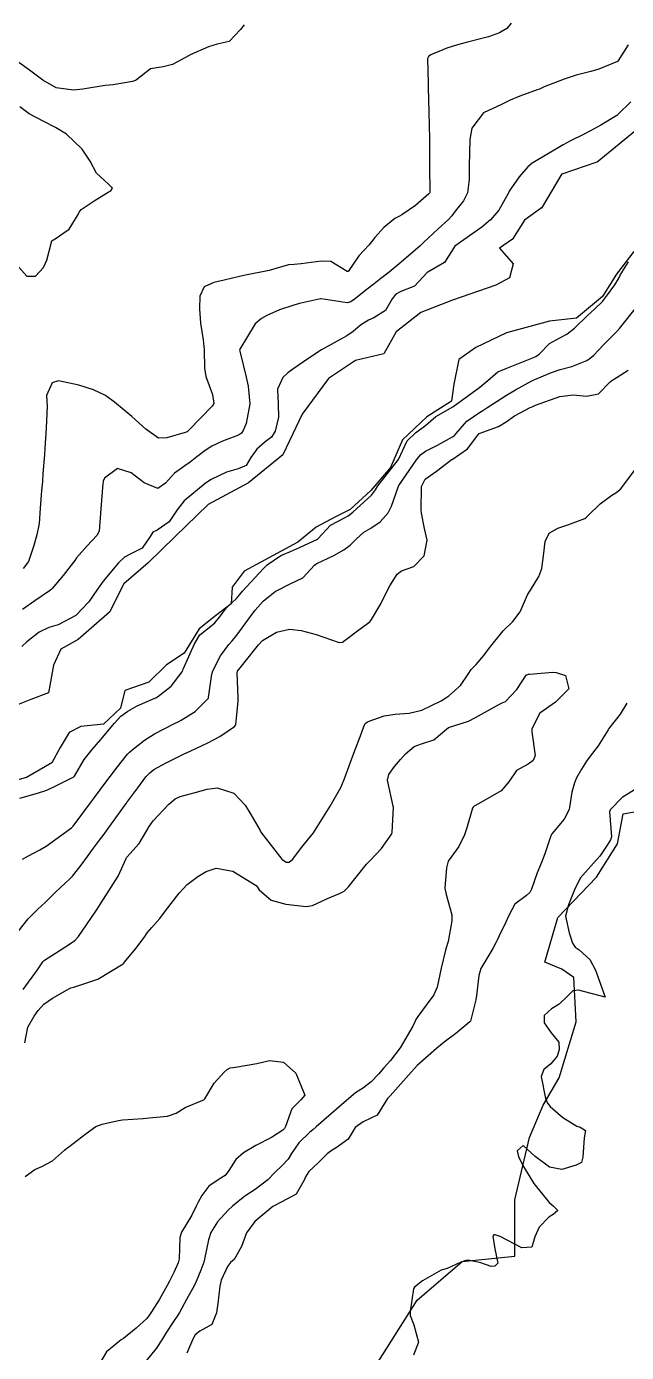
# Model space of a CAD drawing. Header units: metres. Extents: x 318500 to 325275, y 7408834 to 7428799.
# Drawn here: x 320761.8 to 320806.7, y 7414914.3 to 7415013.5 of the extents above; entities that cross this region are included whole.
import ezdxf

# ---------------------------------------------------------------- set-up
doc = ezdxf.new("R2010")
doc.units = ezdxf.units.M
doc.header["$MEASUREMENT"] = 0
for name, color, linetype in [('Curvas de Nivel 1m', 11, 'Continuous'), ('Curvas de Nivel 5m', 15, 'Continuous'), ('Hidrografia', 140, 'Continuous'), ('Vias Primárias', 230, 'Continuous')]:
    doc.layers.add(name, color=color, linetype=linetype)

msp = doc.modelspace()

# ---------------------------------------------------------------- linework, layer by layer
at = {"layer": 'Curvas de Nivel 1m', "flags": 128}
for points, elevation in [([(320778.043, 7415013.643), (320777.765, 7415013.304), (320776.937, 7415012.406), (320776.023, 7415012.193), (320775.37, 7415011.987), (320774.011, 7415011.396), (320773.978, 7415011.383), (320773.921, 7415011.351), (320772.698, 7415010.671), (320771.997, 7415010.508), (320771.04, 7415010.349), (320769.982, 7415009.525), (320769.918, 7415009.474), (320769.685, 7415009.413), (320768.249, 7415009.156), (320767.977, 7415009.135), (320767.642, 7415009.1), (320765.974, 7415008.838), (320765.27, 7415008.768), (320763.975, 7415008.944), (320762.989, 7415009.5), (320761.991, 7415010.255), (320760.199, 7415011.537)], 721), ([(320806.809, 7415012.138), (320806.038, 7415010.93), (320806.01, 7415010.895), (320804.612, 7415010.336), (320804.002, 7415010.157), (320802.903, 7415009.87), (320801.996, 7415009.576), (320800.519, 7415009.002), (320800.154, 7415008.841), (320799.986, 7415008.776), (320798.687, 7415008.315), (320797.975, 7415007.999), (320797.323, 7415007.686), (320795.96, 7415007.06), (320795.106, 7415005.909), (320794.943, 7415005.075), (320794.933, 7415004.088), (320794.903, 7415003.075), (320794.895, 7415002.075), (320794.77, 7415001.077), (320794.465, 7415000.487), (320793.859, 7414999.71), (320793.587, 7414999.359), (320793.342, 7414999.095), (320792.568, 7414998.378), (320791.829, 7414997.682), (320791.532, 7414997.406), (320791.219, 7414997.119), (320789.807, 7414995.889), (320788.907, 7414995.153), (320788.29, 7414994.665), (320787.787, 7414994.275), (320787.156, 7414993.8), (320786.382, 7414993.184), (320786.031, 7414992.923), (320785.765, 7414992.862), (320783.828, 7414993.16), (320783.769, 7414993.16), (320782.197, 7414992.81), (320781.762, 7414992.688), (320780.695, 7414992.321), (320779.749, 7414991.896), (320779.346, 7414991.676), (320778.865, 7414991.283), (320777.721, 7414989.397), (320777.709, 7414989.3), (320777.719, 7414989.224), (320778.192, 7414987.292), (320778.357, 7414986.613), (320778.48, 7414985.288), (320778.189, 7414983.835), (320777.98, 7414983.295), (320777.842, 7414983.092), (320777.635, 7414982.947), (320776.437, 7414982.503), (320775.622, 7414982.135), (320775.135, 7414981.81), (320774.518, 7414981.336), (320774.006, 7414980.942), (320773.6, 7414980.67), (320772.84, 7414980.113), (320772.172, 7414979.371), (320771.576, 7414978.968), (320770.555, 7414979.39), (320769.591, 7414980.124), (320768.563, 7414980.448), (320767.584, 7414979.728), (320767.503, 7414979.509), (320767.49, 7414979.431), (320767.482, 7414979.334), (320767.329, 7414977.433), (320767.196, 7414975.774), (320767.021, 7414975.438), (320766.289, 7414974.678), (320765.505, 7414973.768), (320765.374, 7414973.589), (320765.282, 7414973.462), (320764.5, 7414972.459), (320763.681, 7414971.478), (320763.58, 7414971.378), (320763.477, 7414971.308), (320762.39, 7414970.572), (320761.456, 7414969.919)], 719), ([(320806.998, 7415007.892), (320806.034, 7415006.929), (320805.993, 7415006.896), (320805.959, 7415006.869), (320804.743, 7415006.147), (320803.941, 7415005.696), (320803.449, 7415005.445), (320802.483, 7415004.972), (320801.927, 7415004.679), (320801.136, 7415004.206), (320799.915, 7415003.474), (320799.624, 7415003.302), (320799.28, 7415003.016), (320798.642, 7415002.279), (320797.882, 7415001.195), (320797.829, 7415001.083), (320797.807, 7415001.031), (320797.113, 7414999.789), (320796.486, 7414999.05), (320795.845, 7414998.521), (320793.83, 7414997.09), (320793.048, 7414995.857), (320791.8, 7414995.143), (320791.757, 7414995.111), (320790.81, 7414994.099), (320789.778, 7414993.694), (320789.41, 7414993.511), (320789.132, 7414993.15), (320788.643, 7414992.271), (320787.748, 7414991.728), (320787.363, 7414991.557), (320786.751, 7414991.18), (320786.208, 7414990.712), (320785.732, 7414990.376), (320783.842, 7414989.339), (320783.721, 7414989.271), (320783.646, 7414989.221), (320782.501, 7414988.445), (320781.7, 7414987.9), (320781.332, 7414987.617), (320780.954, 7414987.257), (320780.55, 7414986.388), (320780.595, 7414985.261), (320780.614, 7414984.297), (320780.368, 7414983.263), (320780.095, 7414982.801), (320779.628, 7414982.462), (320778.99, 7414981.909), (320778.562, 7414981.286), (320778.204, 7414980.688), (320777.597, 7414980.442), (320776.724, 7414980.178), (320775.585, 7414979.645), (320775.386, 7414979.52), (320775.128, 7414979.327), (320773.567, 7414978.038), (320773.038, 7414977.358), (320772.445, 7414976.468), (320771.537, 7414975.845), (320771.222, 7414975.696), (320771.019, 7414975.385), (320770.407, 7414974.501), (320769.51, 7414974.057), (320769.081, 7414973.832), (320768.641, 7414973.413), (320767.486, 7414972.043), (320767.065, 7414971.436), (320766.43, 7414970.481), (320765.45, 7414969.46), (320764.137, 7414968.776), (320763.436, 7414968.575), (320762.694, 7414968.228), (320761.783, 7414967.505), (320761.416, 7414967.148)], 718), ([(320761.264, 7414955.796), (320762.577, 7414956.184), (320763.274, 7414956.41), (320764.006, 7414956.746), (320765.289, 7414957.4), (320765.32, 7414957.429), (320765.339, 7414957.459), (320766.073, 7414958.684), (320766.676, 7414959.44), (320767.328, 7414960.196), (320768.336, 7414961.415), (320768.829, 7414961.927), (320769.354, 7414962.319), (320770.045, 7414962.708), (320771.368, 7414963.278), (320771.44, 7414963.308), (320771.564, 7414963.377), (320772.576, 7414964.168), (320773.398, 7414965.241), (320773.434, 7414965.315), (320773.451, 7414965.349), (320773.49, 7414965.438), (320774.331, 7414967.336), (320774.744, 7414968.017), (320775.439, 7414968.566), (320775.85, 7414968.91), (320776.176, 7414969.313), (320776.726, 7414970.042), (320777.471, 7414970.727), (320777.736, 7414971.036), (320777.929, 7414971.293), (320779.497, 7414972.99), (320779.779, 7414973.266), (320780.797, 7414973.964), (320781.515, 7414974.262), (320782.194, 7414974.559), (320783.529, 7414975.165), (320783.564, 7414975.185), (320783.603, 7414975.219), (320784.522, 7414976.228), (320785.554, 7414976.771), (320785.826, 7414976.916), (320786.176, 7414977.181), (320787.573, 7414978.462), (320787.873, 7414978.861), (320788.069, 7414979.155), (320789.61, 7414981.14), (320790.244, 7414982.518), (320790.888, 7414983.121), (320791.646, 7414983.693), (320792.411, 7414984.344), (320793.67, 7414985.071), (320795.685, 7414986.547), (320796.288, 7414987.051), (320797.053, 7414987.687), (320797.704, 7414987.962), (320798.475, 7414988.255), (320799.716, 7414988.759), (320799.891, 7414988.834), (320800.129, 7414989.004), (320800.916, 7414989.808), (320801.739, 7414990.252), (320802.213, 7414990.503), (320802.771, 7414990.965), (320803.759, 7414991.896), (320804.315, 7414992.394), (320804.87, 7414992.939), (320805.256, 7414993.457), (320805.789, 7414994.206), (320806.064, 7414994.658), (320806.19, 7414994.924), (320806.814, 7414995.916)], 718), ([(320761.465, 7414951.247), (320761.906, 7414951.5), (320762.755, 7414951.949), (320763.221, 7414952.222), (320763.957, 7414952.745), (320764.959, 7414953.463), (320765.127, 7414953.576), (320765.242, 7414953.695), (320766.545, 7414955.441), (320766.848, 7414955.854), (320767.275, 7414956.43), (320767.703, 7414957.005), (320768.012, 7414957.419), (320768.572, 7414958.14), (320769.315, 7414959.081), (320769.467, 7414959.25), (320769.632, 7414959.397), (320770.578, 7414960.137), (320771.332, 7414960.603), (320772.79, 7414961.358), (320773.152, 7414961.544), (320773.344, 7414961.636), (320774.395, 7414962.294), (320775.369, 7414963.277), (320775.387, 7414963.303), (320775.393, 7414963.32), (320775.632, 7414965.082), (320775.696, 7414965.317), (320776.269, 7414966.454), (320776.895, 7414967.305), (320777.146, 7414967.581), (320777.429, 7414967.903), (320778.452, 7414969.285), (320778.863, 7414969.875), (320779.469, 7414970.549), (320779.869, 7414970.869), (320780.377, 7414971.257), (320781.486, 7414971.833), (320782.449, 7414972.272), (320783.328, 7414973.222), (320783.417, 7414973.305), (320783.502, 7414973.347), (320784.763, 7414973.949), (320785.518, 7414974.385), (320785.989, 7414974.717), (320786.441, 7414975.176), (320787.017, 7414975.688), (320787.543, 7414976.002), (320788.238, 7414976.465), (320788.832, 7414977.147), (320789.08, 7414977.63), (320789.589, 7414979.066), (320789.603, 7414979.127), (320789.633, 7414979.182), (320790.965, 7414981.12), (320791.243, 7414981.488), (320791.62, 7414981.759), (320792.518, 7414982.21), (320793.636, 7414982.829), (320793.786, 7414982.94), (320793.913, 7414983.086), (320794.731, 7414983.997), (320795.664, 7414984.642), (320795.929, 7414984.793), (320796.3, 7414985.051), (320797.679, 7414985.955), (320798.371, 7414986.336), (320799.589, 7414987.011), (320799.655, 7414987.046), (320799.691, 7414987.063), (320801.056, 7414987.634), (320801.703, 7414987.855), (320802.589, 7414988.084), (320803.714, 7414988.532), (320803.963, 7414988.701), (320804.224, 7414988.945), (320804.956, 7414989.714), (320805.744, 7414990.511), (320805.957, 7414990.716), (320806.147, 7414990.924), (320807.518, 7414992.654)], 719), ([(320761.514, 7414941.503), (320762.575, 7414942.968), (320762.917, 7414943.483), (320762.995, 7414943.588), (320763.103, 7414943.68), (320764.203, 7414944.379), (320765.123, 7414944.991), (320765.397, 7414945.185), (320765.649, 7414945.452), (320766.248, 7414946.339), (320766.991, 7414947.433), (320767.163, 7414947.7), (320768.272, 7414949.414), (320768.622, 7414949.975), (320769.208, 7414951.291), (320769.243, 7414951.366), (320769.268, 7414951.399), (320770.198, 7414952.418), (320770.767, 7414953.385), (320770.941, 7414953.685), (320771.247, 7414954.104), (320772.41, 7414955.363), (320772.877, 7414955.745), (320773.269, 7414955.929), (320774.389, 7414956.217), (320775.277, 7414956.482), (320776.024, 7414956.568), (320777.273, 7414956.187), (320778.128, 7414955.287), (320778.562, 7414954.589), (320779.241, 7414953.378), (320779.283, 7414953.312), (320779.307, 7414953.269), (320779.478, 7414953.024), (320780.877, 7414951.245), (320781.207, 7414951.022), (320781.426, 7414951.018), (320781.691, 7414951.235), (320782.337, 7414952.115), (320783.24, 7414953.22), (320784.489, 7414955.202), (320785.284, 7414956.596), (320785.531, 7414957.186), (320786.003, 7414958.486), (320786.261, 7414959.176), (320786.843, 7414960.675), (320787, 7414961.165), (320787.122, 7414961.385), (320787.346, 7414961.532), (320788.541, 7414961.965), (320789.359, 7414962.087), (320790.393, 7414962.157), (320791.363, 7414962.393), (320792.807, 7414963.088), (320793.151, 7414963.306), (320793.376, 7414963.451), (320794.241, 7414964.217), (320794.823, 7414965.066), (320795.05, 7414965.419), (320795.411, 7414965.808), (320796.003, 7414966.469), (320796.422, 7414967.045), (320797.443, 7414968.324), (320798.157, 7414969.019), (320798.726, 7414969.746), (320799.27, 7414971.003), (320799.342, 7414971.142), (320799.486, 7414971.369), (320800.122, 7414972.373), (320800.338, 7414972.992), (320800.45, 7414973.922), (320800.585, 7414974.994), (320800.895, 7414975.635), (320801.545, 7414975.998), (320802.28, 7414976.238), (320803.557, 7414976.725), (320803.688, 7414976.819), (320803.81, 7414976.947), (320804.701, 7414977.811), (320805.583, 7414978.465), (320805.877, 7414978.635), (320806.226, 7414978.92), (320807.608, 7414980.731)], 721), ([(320761.625, 7414937.501), (320761.867, 7414938.668), (320762.321, 7414939.491), (320762.632, 7414939.91), (320763.064, 7414940.395), (320763.694, 7414940.851), (320764.803, 7414941.463), (320764.98, 7414941.562), (320765.081, 7414941.607), (320765.299, 7414941.674), (320767.088, 7414942.274), (320768.986, 7414943.402), (320769.045, 7414943.457), (320769.102, 7414943.524), (320769.952, 7414944.558), (320770.557, 7414945.386), (320770.798, 7414945.72), (320771.141, 7414946.125), (320771.728, 7414946.795), (320772.162, 7414947.365), (320773.174, 7414948.703), (320773.776, 7414949.341), (320774.574, 7414949.945), (320775.195, 7414950.312), (320775.952, 7414950.56), (320777.196, 7414950.344), (320778.94, 7414949.274), (320779.056, 7414949.149), (320779.177, 7414948.952), (320780.078, 7414948.165), (320781.166, 7414947.866), (320782.685, 7414947.704), (320783.165, 7414947.769), (320784.278, 7414948.305), (320785.182, 7414948.681), (320785.533, 7414948.837), (320785.862, 7414949.18), (320787.207, 7414950.857), (320787.354, 7414951.013), (320787.503, 7414951.157), (320788.332, 7414952.04), (320789.11, 7414953.141), (320789.137, 7414953.245), (320789.225, 7414955.14), (320789.216, 7414955.195), (320788.789, 7414957.145), (320788.87, 7414957.57), (320789.305, 7414958.168), (320789.749, 7414958.698), (320790.123, 7414959.128), (320790.773, 7414959.673), (320791.331, 7414959.859), (320792.257, 7414960.175), (320793.35, 7414961.08), (320794.847, 7414961.573), (320795.358, 7414961.824), (320797.174, 7414962.839), (320797.369, 7414962.922), (320797.609, 7414963.026), (320798.472, 7414963.925), (320799.168, 7414965.003), (320799.336, 7414965.066), (320799.401, 7414965.075), (320801.171, 7414965.215), (320801.403, 7414965.207), (320802.111, 7414964.969), (320802.361, 7414963.99), (320801.37, 7414962.98), (320800.195, 7414962.159), (320799.585, 7414960.998), (320799.59, 7414960.754), (320799.828, 7414958.995), (320799.696, 7414958.614), (320799.31, 7414958.355), (320798.44, 7414957.876), (320797.861, 7414957.021), (320797.283, 7414956.339), (320795.596, 7414955.378), (320795.271, 7414955.198), (320795.195, 7414955.136), (320795.145, 7414955.061), (320794.723, 7414953.59), (320794.553, 7414953.067), (320794.11, 7414952.188), (320793.32, 7414951.079), (320793.287, 7414951.002), (320793.205, 7414950.579), (320793.081, 7414949.082), (320793.183, 7414948.595), (320793.604, 7414947.076), (320793.609, 7414946.619), (320793.312, 7414945.078), (320793.271, 7414944.936), (320793.124, 7414944.432), (320792.789, 7414943.085), (320792.507, 7414941.67), (320792.246, 7414941.093), (320791.739, 7414940.431), (320791.055, 7414939.475), (320790.907, 7414939.257), (320790.842, 7414939.113), (320790.683, 7414938.752), (320789.718, 7414937.13), (320789.016, 7414936.192), (320788.516, 7414935.636), (320788.112, 7414935.149), (320787.566, 7414934.58), (320786.985, 7414934.145), (320786.389, 7414933.759), (320785.714, 7414933.179), (320784.963, 7414932.535), (320783.44, 7414931.213), (320783.181, 7414930.982), (320782.944, 7414930.791), (320782.139, 7414930.017), (320781.594, 7414929.233), (320781.34, 7414928.81), (320780.906, 7414928.322), (320780.347, 7414927.8), (320779.823, 7414927.256), (320778.879, 7414926.532), (320778.111, 7414926.042), (320777.19, 7414925.295), (320776.857, 7414924.982), (320776.052, 7414924.104), (320775.563, 7414923.313), (320775.382, 7414922.764), (320775.093, 7414921.317), (320775.029, 7414921.095), (320774.798, 7414920.497), (320774.458, 7414919.652), (320774.304, 7414919.327), (320773.745, 7414918.311), (320773.214, 7414917.343), (320773.036, 7414917.066), (320772.75, 7414916.666), (320772.231, 7414915.864), (320771.926, 7414915.362), (320771.453, 7414914.635), (320770.705, 7414913.707)], 722), ([(320806.688, 7414962.907), (320806.199, 7414962.075), (320805.351, 7414961.006), (320805.29, 7414960.921), (320804.548, 7414959.716), (320803.957, 7414958.94), (320803.688, 7414958.571), (320803.305, 7414957.978), (320802.939, 7414957.312), (320802.788, 7414956.958), (320802.58, 7414956.257), (320802.385, 7414954.963), (320802.004, 7414954.224), (320801.245, 7414953.319), (320801.095, 7414953.129), (320801.004, 7414952.982), (320800.56, 7414951.646), (320800.321, 7414950.989), (320799.983, 7414950.211), (320799.56, 7414948.996), (320799.438, 7414948.746), (320799.183, 7414948.512), (320798.317, 7414947.869), (320797.854, 7414947.02), (320797.65, 7414946.525), (320797.137, 7414945.504), (320796.987, 7414945.178), (320796.916, 7414945.033), (320796.657, 7414944.568), (320795.771, 7414943.05), (320795.61, 7414942.544), (320795.449, 7414941.054), (320795.4, 7414940.73), (320795.054, 7414939.318), (320794.991, 7414939.12), (320794.948, 7414939.061), (320793.907, 7414938.205), (320793.035, 7414937.555), (320792.441, 7414937.089), (320791.011, 7414935.812), (320790.379, 7414935.119), (320788.976, 7414933.532), (320788.781, 7414933.334), (320788.645, 7414933.143), (320788.007, 7414932.102), (320786.954, 7414931.597), (320786.354, 7414931.169), (320785.827, 7414930.286), (320784.927, 7414929.652), (320784.635, 7414929.483), (320784.275, 7414929.2), (320783.599, 7414928.52), (320782.9, 7414927.869), (320782.646, 7414927.47), (320782.546, 7414927.223), (320781.936, 7414926.173), (320780.874, 7414925.606), (320780.188, 7414925.25), (320778.849, 7414924.134), (320778.222, 7414923.279), (320777.853, 7414922.257), (320777.305, 7414921.293), (320777.04, 7414921.063), (320776.802, 7414920.765), (320776.331, 7414919.76), (320776.23, 7414919.305), (320776.073, 7414918.001), (320775.968, 7414917.308), (320775.627, 7414916.431), (320774.739, 7414915.942), (320774.393, 7414915.667), (320774.211, 7414915.328), (320773.75, 7414914.299)], 721), ([(320761.644, 7414927.499), (320762.368, 7414928.017), (320762.902, 7414928.253), (320763.703, 7414928.677), (320764.59, 7414929.463), (320764.768, 7414929.615), (320764.923, 7414929.724), (320766.215, 7414930.723), (320766.938, 7414931.232), (320767.432, 7414931.423), (320768.654, 7414931.695), (320768.945, 7414931.732), (320770.481, 7414931.851), (320770.948, 7414931.897), (320772.302, 7414932.007), (320772.953, 7414932.243), (320773.638, 7414932.661), (320774.968, 7414933.214), (320775.042, 7414933.247), (320775.099, 7414933.319), (320775.803, 7414934.497), (320776.547, 7414935.305), (320776.786, 7414935.518), (320777.003, 7414935.642), (320777.393, 7414935.683), (320779.007, 7414935.966), (320779.939, 7414936.186), (320781.008, 7414936.057), (320781.926, 7414935.231), (320782.605, 7414933.594), (320782.281, 7414933.227), (320781.631, 7414932.566), (320781.137, 7414931.238), (320781.073, 7414931.104), (320780.937, 7414930.971), (320780.089, 7414930.41), (320778.925, 7414929.813), (320778.008, 7414929.284), (320777.439, 7414928.765), (320776.9, 7414927.96), (320776.63, 7414927.567), (320776.189, 7414927.307), (320775.407, 7414926.789), (320774.871, 7414926.076), (320774.609, 7414925.579), (320774.487, 7414925.326), (320774.125, 7414924.603), (320773.364, 7414923.342), (320773.242, 7414922.936), (320773.177, 7414921.344), (320773.108, 7414921.043), (320772.795, 7414920.331), (320772.457, 7414919.683), (320772.294, 7414919.357), (320771.688, 7414918.285), (320771.11, 7414917.375), (320770.975, 7414917.158), (320770.752, 7414916.871), (320769.964, 7414916.165), (320769.009, 7414915.397), (320768.852, 7414915.275), (320768.727, 7414915.195), (320767.732, 7414914.398), (320767.174, 7414913.423)], 723)]:
    msp.add_lwpolyline(points, dxfattribs=dict(at, elevation=elevation))
at = {"layer": 'Curvas de Nivel 5m', "elevation": 720, "flags": 128}
for points in [[(320798.051, 7415013.779), (320797.706, 7415013.375), (320797.164, 7415013.043), (320796.337, 7415012.754), (320796.034, 7415012.671), (320794.766, 7415012.342), (320794.026, 7415012.144), (320793.23, 7415011.89), (320792.014, 7415011.404), (320791.84, 7415011.285), (320791.774, 7415011.114), (320791.82, 7415009.275), (320791.828, 7415009.112), (320791.836, 7415008.969), (320791.874, 7415007.111), (320791.93, 7415005.11), (320791.93, 7415003.11), (320791.93, 7415003.079), (320791.949, 7415001.109), (320791.93, 7415001.058), (320791.878, 7415001), (320790.869, 7415000.121), (320789.854, 7414999.425), (320789.67, 7414999.326), (320789.342, 7414999.148), (320788.504, 7414998.496), (320787.828, 7414997.736), (320787.589, 7414997.407), (320787.376, 7414997.174), (320786.625, 7414996.369), (320785.825, 7414995.19), (320785.751, 7414995.191), (320784.528, 7414995.93), (320783.808, 7414995.978), (320782.32, 7414995.757), (320781.805, 7414995.722), (320781.378, 7414995.681), (320779.917, 7414995.269), (320779.824, 7414995.246), (320779.8, 7414995.244), (320778.157, 7414994.932), (320777.793, 7414994.855), (320776.554, 7414994.553), (320775.785, 7414994.363), (320775.063, 7414994.055), (320774.736, 7414993.34), (320774.703, 7414992.393), (320774.78, 7414991.34), (320774.983, 7414990.082), (320775.058, 7414989.337), (320775.08, 7414987.956), (320775.186, 7414987.335), (320775.67, 7414985.987), (320775.776, 7414985.328), (320775.658, 7414985.111), (320773.933, 7414983.346), (320773.776, 7414983.21), (320773.637, 7414983.141), (320772.251, 7414982.751), (320771.63, 7414982.719), (320770.679, 7414983.39), (320769.65, 7414984.356), (320769.063, 7414984.818), (320768.333, 7414985.42), (320767.667, 7414985.928), (320766.783, 7414986.334), (320765.678, 7414986.689), (320764.147, 7414987.012), (320763.681, 7414986.859), (320763.242, 7414985.91), (320763.273, 7414985.486), (320763.308, 7414985.137), (320763.23, 7414983.486), (320763.129, 7414981.976), (320763.095, 7414981.488), (320762.984, 7414980.094), (320762.941, 7414979.49), (320762.889, 7414978.807), (320762.785, 7414977.492), (320762.692, 7414976.343), (320762.53, 7414975.495), (320762.306, 7414974.711), (320761.903, 7414973.504), (320761.495, 7414972.991)], [(320761.186, 7414995.519), (320761.79, 7414994.834), (320762.438, 7414994.855), (320763.028, 7414995.498), (320763.269, 7414996.031), (320763.646, 7414997.492), (320763.746, 7414997.565), (320763.822, 7414997.592), (320764.939, 7414998.368), (320765.619, 7414999.463), (320765.693, 7414999.622), (320765.856, 7414999.834), (320766.819, 7415000.492), (320767.875, 7415001.116), (320768.073, 7415001.232), (320768.189, 7415001.427), (320767.883, 7415001.719), (320767.004, 7415002.556), (320766.52, 7415003.451), (320765.913, 7415004.34), (320764.74, 7415005.478), (320763.937, 7415005.963), (320763.041, 7415006.402), (320761.952, 7415006.983), (320761.244, 7415007.521)], [(320761.135, 7414945.833), (320761.883, 7414946.765), (320762.6, 7414947.488), (320763.165, 7414948.003), (320763.91, 7414948.735), (320764.672, 7414949.465), (320764.94, 7414949.706), (320765.187, 7414949.958), (320765.857, 7414950.793), (320766.315, 7414951.443), (320766.691, 7414951.965), (320767.229, 7414952.672), (320767.558, 7414953.102), (320767.786, 7414953.422), (320769.082, 7414955.227), (320769.208, 7414955.401), (320769.23, 7414955.431), (320769.261, 7414955.473), (320770.088, 7414956.582), (320770.698, 7414957.386), (320770.979, 7414957.699), (320771.298, 7414957.941), (320772.222, 7414958.45), (320773.315, 7414958.988), (320773.556, 7414959.106), (320774.051, 7414959.339), (320775.326, 7414959.949), (320776.221, 7414960.421), (320777.339, 7414961.17), (320777.42, 7414961.299), (320777.598, 7414963.065), (320777.592, 7414963.297), (320777.515, 7414965.182), (320777.556, 7414965.298), (320778.047, 7414965.931), (320779.128, 7414967.274), (320779.425, 7414967.59), (320780.465, 7414968.224), (320781.438, 7414968.434), (320782.327, 7414968.341), (320783.432, 7414968.042), (320785.169, 7414967.449), (320785.424, 7414967.458), (320786.74, 7414968.471), (320787.448, 7414969.001), (320787.523, 7414969.085), (320787.572, 7414969.159), (320788.285, 7414970.334), (320788.693, 7414971.148), (320788.948, 7414971.683), (320789.501, 7414972.548), (320789.828, 7414972.812), (320790.748, 7414973.121), (320791.518, 7414973.924), (320791.742, 7414975.107), (320791.543, 7414975.966), (320791.332, 7414977.113), (320791.304, 7414977.373), (320791.317, 7414979.114), (320791.595, 7414979.653), (320792.444, 7414980.259), (320793.531, 7414981.091), (320793.578, 7414981.122), (320793.611, 7414981.138), (320794.759, 7414981.937), (320795.608, 7414983.06), (320795.623, 7414983.078), (320795.64, 7414983.089), (320797.086, 7414983.601), (320797.654, 7414983.946), (320798.294, 7414984.39), (320799.472, 7414985.012), (320799.606, 7414985.075), (320799.671, 7414985.105), (320799.857, 7414985.193), (320801.679, 7414985.851), (320802.674, 7414985.959), (320803.679, 7414985.867), (320804.567, 7414986.055), (320805.455, 7414986.932), (320805.571, 7414987.052), (320805.693, 7414987.127), (320806.804, 7414987.813)], [(320807.285, 7414956.417), (320806.349, 7414955.84), (320805.446, 7414954.918), (320805.408, 7414954.779), (320805.54, 7414952.917), (320805.474, 7414952.68), (320805.23, 7414952.283), (320804.681, 7414951.465), (320804.199, 7414950.935), (320803.199, 7414949.826), (320802.78, 7414948.956), (320802.321, 7414947.815), (320802.104, 7414946.966), (320802.382, 7414945.721), (320802.644, 7414944.957), (320802.83, 7414944.657), (320803.125, 7414944.467), (320803.919, 7414943.739), (320804.348, 7414942.931), (320805.08, 7414940.92), (320803.087, 7414941.443), (320802.647, 7414941.396), (320802.221, 7414940.963), (320801.638, 7414940.405), (320801.066, 7414940.055), (320800.508, 7414939.535), (320800.5, 7414938.986), (320801.043, 7414938.244), (320801.618, 7414937.554), (320801.635, 7414936.971), (320801.494, 7414936.502), (320801.014, 7414935.93), (320800.477, 7414935.516), (320800.283, 7414934.987), (320800.613, 7414933.347), (320800.77, 7414932.982), (320800.968, 7414932.745), (320801.905, 7414931.912), (320802.953, 7414931.281), (320803.201, 7414931.195), (320803.608, 7414930.94), (320803.496, 7414930.387), (320803.397, 7414928.943), (320803.297, 7414928.561), (320802.911, 7414928.348), (320801.839, 7414928.033), (320800.908, 7414928.194), (320799.844, 7414928.991), (320798.932, 7414929.826), (320798.497, 7414929.436), (320798.582, 7414929.005), (320798.91, 7414928.319), (320799.738, 7414926.992), (320800.876, 7414925.551), (320801.197, 7414925.299), (320801.539, 7414924.97), (320801.179, 7414924.661), (320800.862, 7414924.453), (320800.13, 7414923.708), (320799.82, 7414922.99), (320799.591, 7414922.23), (320798.827, 7414922.16), (320797.22, 7414923.024), (320796.842, 7414923.143), (320796.74, 7414923.133), (320796.673, 7414923.032), (320796.826, 7414922.095), (320797.033, 7414921.027), (320796.808, 7414920.806), (320796.553, 7414920.779), (320795.764, 7414921.046), (320794.813, 7414921.24), (320794.646, 7414921.228), (320794.231, 7414921.066), (320793.258, 7414920.623), (320792.804, 7414920.486), (320791.405, 7414919.71), (320790.791, 7414919.22), (320790.718, 7414919.111), (320790.483, 7414917.396), (320790.486, 7414917.114), (320790.749, 7414916.409), (320791.103, 7414915.104), (320790.72, 7414914.134)]]:
    msp.add_lwpolyline(points, dxfattribs=at)
at = {"layer": 'Hidrografia'}
for points in [[(320800.342, 7414999.943), (320801.856, 7415002.498), (320804.467, 7415003.385), (320807.651, 7415005.992)], [(320800.376, 7415000), (320799.029, 7414999.024), (320798.129, 7414997.601), (320797.179, 7414996.951), (320798.179, 7414995.778), (320797.904, 7414994.729), (320796.898, 7414994.17), (320793.649, 7414993.046), (320791.274, 7414992.123), (320789.424, 7414990.675), (320788.496, 7414989.038), (320786.396, 7414988.539), (320784.372, 7414987.191), (320782.397, 7414984.519), (320780.943, 7414981.484), (320778.368, 7414979.387), (320775.368, 7414977.764), (320772.862, 7414975.358), (320770.862, 7414973.41), (320769.038, 7414971.838), (320767.963, 7414969.715), (320765.633, 7414967.678), (320764.333, 7414966.954), (320763.783, 7414965.756), (320763.409, 7414963.683), (320762.084, 7414963.184), (320761.084, 7414962.785)], [(320807.226, 7414996.696), (320805.923, 7414994.984), (320804.879, 7414993.321), (320802.933, 7414991.715), (320800.901, 7414991.49), (320797.679, 7414990.606), (320795.394, 7414989.508), (320794.124, 7414988.606), (320793.757, 7414986.774), (320793.582, 7414985.498), (320791.72, 7414984.314), (320789.915, 7414982.595), (320789.012, 7414980.538), (320787.545, 7414978.82), (320785.985, 7414977.399), (320784.885, 7414976.836), (320783.446, 7414976.075), (320782.064, 7414974.948), (320778.054, 7414972.771), (320777.152, 7414971.587), (320777.067, 7414970.347), (320775.91, 7414969.446), (320774.693, 7414968.478), (320773.564, 7414966.646), (320772.238, 7414965.773), (320770.912, 7414964.477), (320769.129, 7414963.846), (320768.791, 7414962.522), (320767.521, 7414961.338), (320765.829, 7414961.169), (320764.954, 7414960.719), (320764.277, 7414959.591), (320763.647, 7414958.45), (320761.757, 7414957.351), (320759.697, 7414956.788)], [(320785.697, 7414909.864), (320791.003, 7414918.265), (320794.374, 7414921.151), (320798.324, 7414921.536), (320798.324, 7414925.768), (320799.405, 7414930.41), (320800.434, 7414932.828), (320801.644, 7414934.883), (320802.917, 7414939.073), (320802.736, 7414942.397), (320801.828, 7414943.002), (320800.557, 7414943.546), (320801.528, 7414946.881), (320804.432, 7414949.903), (320806.011, 7414952.397), (320806.435, 7414954.634), (320808.493, 7414954.996)]]:
    msp.add_lwpolyline(points, dxfattribs=at)
at = {"layer": 'Vias Primárias'}
msp.add_lwpolyline([(321109.374, 7414841.125, 0), (321121.447, 7414845.471, -0.165445)], format="xyb", dxfattribs=at)

doc.saveas('drawing.dxf')
